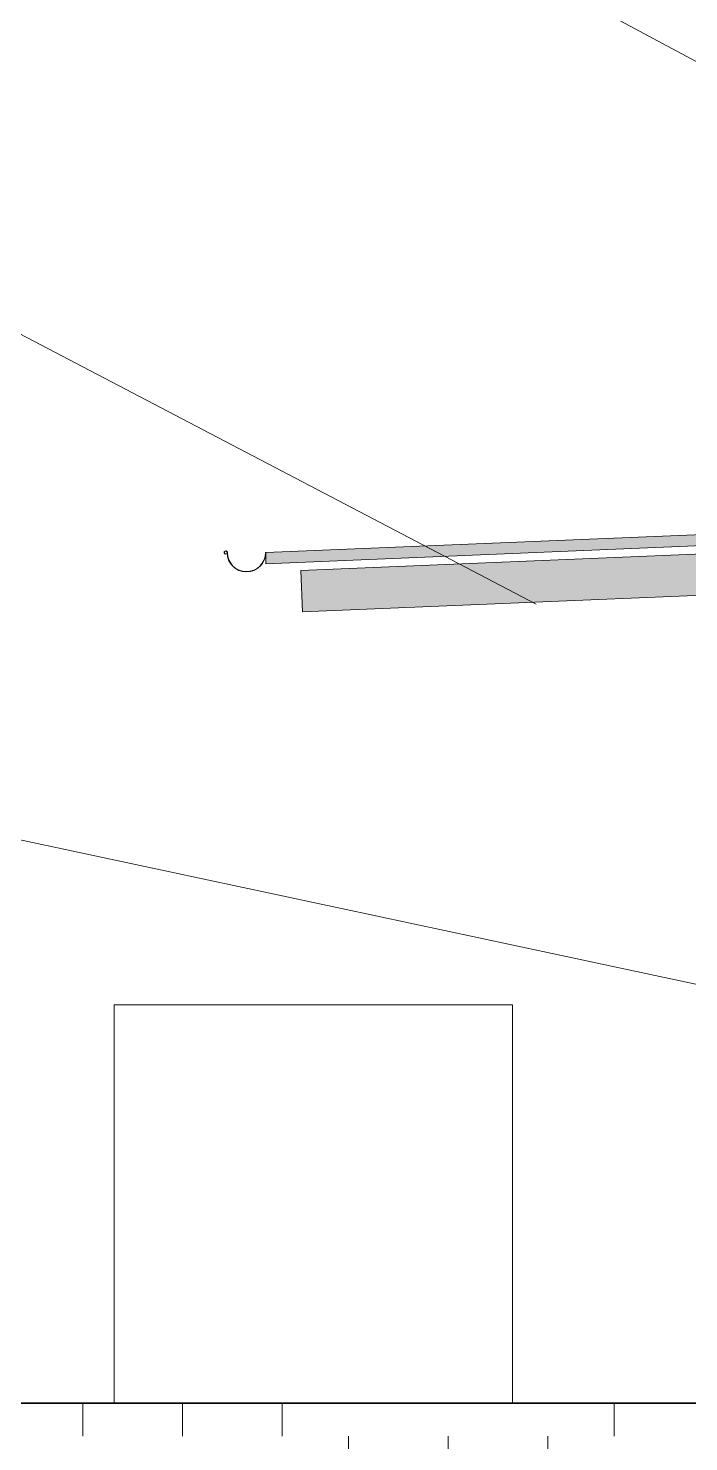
# Model space of a CAD drawing. Header units: inches. Extents: x 20273 to 40654, y -355 to 835.
# Drawn here: x 31276.5 to 31395.8, y -7 to 248.5 of the extents above; entities that cross this region are included whole.
import ezdxf

# ---------------------------------------------------------------- set-up
doc = ezdxf.new("R2010")
doc.units = ezdxf.units.IN
doc.header["$MEASUREMENT"] = 0
doc.linetypes.add('Grid Line 1_2_', pattern=[0.875, 0.5, -0.125, 0.125, -0.125])
for name, color, linetype, lineweight in [('A-ANNO-KEYN', 231, 'Continuous', 9), ('A-FLOR-LEVL', 51, 'Continuous', 9), ('A-ROOF', 132, 'Continuous', 13), ('A-ROOF-OTLN', 132, 'Continuous', 9), ('C-TOPO', 7, 'Continuous', 13), ('E-ELEC-EQPM', 71, 'Continuous', 13), ('S-BEAM', 12, 'Continuous', 13)]:
    doc.layers.add(name, color=color, linetype=linetype, lineweight=lineweight)

# ---------------------------------------------------------------- blocks, each defined once
blk = doc.blocks.new('Transformer-Dry-Type-Siemens - 6x6x6-1004770-Elevation - East')
at = {"layer": 'E-ELEC-EQPM'}
for p, q in [((-22913.05, 0), (-22913.05, 72)), ((-22913.05, 72), (-22841.05, 72)), ((-22913.05, 72), (-22841.05, 72)), ((-22913.05, 0), (-22913.05, 72)), ((-22841.05, 72), (-22841.05, 0)), ((-22841.05, 72), (-22841.05, 0))]:
    blk.add_line(p, q, dxfattribs=at)
blk = doc.blocks.new('Dimension Lumber - 5_5 x 7_5 Glulam-1730133-Elevation - East')
at = {"layer": 'S-BEAM'}
blk.add_hatch(color=256, dxfattribs=at).paths.add_polyline_path([(-22878.98, 143.01), (-22797.99, 146.39), (-22797.99, 146.5), (-22798.62, 146.5), (-22798.62, 153.75), (-22797.99, 153.75), (-22797.99, 153.89), (-22879.29, 150.51)], flags=0)
for p, q in [((-22879.29, 150.51), (-22797.99, 153.89)), ((-22878.98, 143.01), (-22879.29, 150.51)), ((-22878.98, 143.01), (-22797.99, 146.39))]:
    blk.add_line(p, q, dxfattribs=at)

msp = doc.modelspace()

# ---------------------------------------------------------------- hatches: boundary and pattern name
at = {"layer": 'A-ROOF'}
msp.add_hatch(color=256, dxfattribs=at).paths.add_polyline_path([(31319.4, 151.74), (31405.84, 155.35), (31405.84, 157.35), (31319.4, 153.75)], flags=0)
at = {"layer": 'A-ROOF-OTLN', "lineweight": 5}
msp.add_hatch(color=256, dxfattribs=at).paths.add_polyline_path([(31315.9, 150.25), (31316.81, 150.37), (31317.65, 150.72), (31318.38, 151.27), (31318.94, 152), (31319.28, 152.84), (31319.22, 152.86), (31318.88, 152.03), (31318.33, 151.32), (31317.62, 150.77), (31316.79, 150.43), (31315.9, 150.31), (31315.01, 150.43), (31314.19, 150.77), (31313.47, 151.32), (31312.93, 152.03), (31312.58, 152.86), (31312.52, 152.84), (31312.87, 152), (31313.43, 151.27), (31314.15, 150.72), (31315, 150.37)], flags=0)
at = {"layer": 'C-TOPO', "lineweight": 9}
h = msp.add_hatch(dxfattribs=at)
h.set_pattern_fill('FP_28', color=8, style=0, pattern_type=2)
h.set_pattern_definition([(0, (-21183.72, 0), (48, 48), [48, -48]), (0, (-21183.72, 18), (48, 48), [48, -48]), (0, (-21183.72, 36), (48, 48), [48, -48]), (90, (-21177.72, 42), (-48, 48), [48, -48]), (90, (-21159.72, 42), (-48, 48), [48, -48]), (90, (-21141.72, 42), (-48, 48), [48, -48])])
h.paths.add_polyline_path([(33340.07, -79.79), (33649.92, -79.79), (33649.92, 0), (31252.95, 0), (31252.95, -79.79), (33127.22, -79.79)], flags=0)
h.paths.add_polyline_path([(33030.23, -60), (33007.22, -60), (33007.22, -36), (33127.22, -36), (33127.22, -60)], flags=0)

# ---------------------------------------------------------------- linework, layer by layer
at = {"layer": 'A-ANNO-KEYN', "color": 153}
for p, q in [((31480.33, 197.8), (31247.25, 323.11)), ((31368.24, 144.42), (31251.63, 205.47)), ((31463.11, 61.6), (31247.88, 107.63))]:
    msp.add_line(p, q, dxfattribs=at)
at = {"layer": 'A-FLOR-LEVL', "linetype": 'Grid Line 1_2_'}
msp.add_line((30977.65, 0), (33843.42, 0), dxfattribs=at)
at = {"layer": 'A-ROOF'}
for p, q in [((31405.84, 157.35), (31319.4, 153.75)), ((31319.4, 151.74), (31405.84, 155.35)), ((31319.4, 153.75), (31319.4, 151.74))]:
    msp.add_line(p, q, dxfattribs=at)
at = {"layer": 'A-ROOF-OTLN'}
for p, q in [((31312.35, 153.5), (31312.3, 153.55)), ((31319.4, 153.75), (31319.34, 153.75))]:
    msp.add_line(p, q, dxfattribs=at)
for centre, radius, start, end in [((31312.16, 153.75), 0.306, 0, 307.841), ((31312.16, 153.75), 0.243, 0, 305.989), ((31315.9, 153.75), 3.5, 180, 360), ((31315.9, 153.75), 3.44, 180, 0)]:
    msp.add_arc(centre, radius, start, end, dxfattribs=at)
at = {"layer": 'C-TOPO', "lineweight": 35}
for p, q in [((31252.95, 0), (31389.72, 0)), ((31389.72, 0), (31395.01, 0)), ((31395.01, 0), (31665.83, 0))]:
    msp.add_line(p, q, dxfattribs=at)
at = {"layer": 'C-TOPO'}
for p, q in [((31389.72, 0), (31252.95, 0)), ((31389.72, 0), (31395.01, 0)), ((31665.83, 0), (31395.01, 0))]:
    msp.add_line(p, q, dxfattribs=at)

# ---------------------------------------------------------------- block references
at = {"layer": 'E-ELEC-EQPM'}
msp.add_blockref('Transformer-Dry-Type-Siemens - 6x6x6-1004770-Elevation - East', (54205.02, 0), dxfattribs=at)
at = {"layer": 'S-BEAM'}
msp.add_blockref('Dimension Lumber - 5_5 x 7_5 Glulam-1730133-Elevation - East', (54205.02, 0), dxfattribs=at)

doc.saveas('drawing.dxf')
